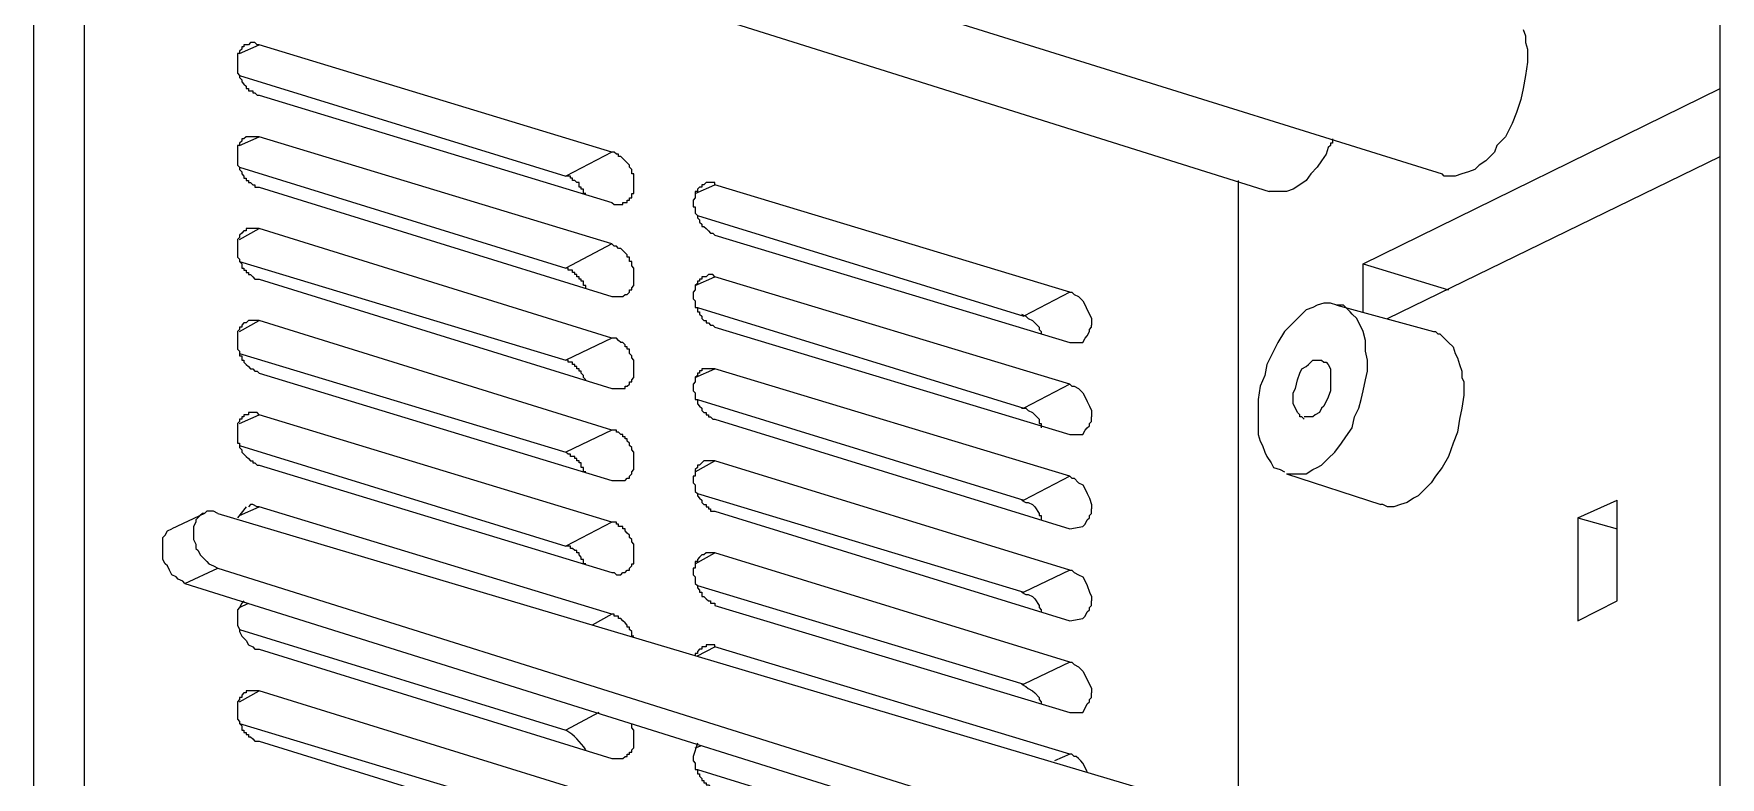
# Model space of a CAD drawing. Header units: millimetres. Extents: x 2689 to 2999, y 977 to 1485.
# Drawn here: x 2688.6 to 2755.8, y 1084.3 to 1113.9 of the extents above; entities that cross this region are included whole.
import ezdxf

# ---------------------------------------------------------------- set-up
doc = ezdxf.new("R2010")
doc.units = ezdxf.units.MM
doc.layers.add('PDF_几何图形', color=7, linetype='Continuous')

msp = doc.modelspace()

# ---------------------------------------------------------------- linework, layer by layer
at = {"layer": 'PDF_几何图形', "lineweight": -3}
for points in [[(2755.757, 1036.651), (2755.757, 1157.082)], [(2688.56, 1002.092), (2688.56, 1125.665)], [(2690.567, 1125.142), (2690.567, 1004.623)], [(2693.359, 1121.564), (2737.779, 1107.601)], [(2700.166, 1122.175), (2744.674, 1108.299)], [(2697.548, 1113.448), (2697.461, 1113.448), (2697.374, 1113.535), (2697.286, 1113.535), (2697.199, 1113.535), (2697.112, 1113.448), (2697.025, 1113.448), (2696.937, 1113.448), (2696.937, 1113.36), (2696.85, 1113.36), (2696.85, 1113.273), (2696.763, 1113.186), (2696.763, 1113.099), (2696.676, 1113.099), (2696.676, 1113.011), (2696.676, 1112.924), (2696.676, 1112.837), (2696.676, 1112.749), (2696.676, 1112.662), (2696.676, 1112.575), (2696.676, 1112.488), (2696.676, 1112.4), (2696.676, 1112.313), (2696.763, 1112.226), (2696.763, 1112.139), (2696.85, 1112.051), (2696.85, 1111.964), (2696.937, 1111.877), (2697.025, 1111.79), (2697.025, 1111.702), (2697.112, 1111.702), (2697.112, 1111.615), (2697.199, 1111.615), (2697.286, 1111.615), (2697.286, 1111.528), (2697.374, 1111.528), (2697.461, 1111.44), (2697.548, 1111.44)], [(2747.903, 1114.058), (2747.99, 1113.797), (2747.99, 1113.535), (2748.077, 1113.273), (2748.077, 1112.749), (2747.99, 1112.226), (2747.903, 1111.702), (2747.815, 1111.266), (2747.641, 1110.742), (2747.466, 1110.306), (2747.204, 1109.782), (2746.855, 1109.433), (2746.768, 1109.171), (2746.594, 1108.997), (2746.419, 1108.822), (2746.157, 1108.648), (2745.983, 1108.473), (2745.721, 1108.386)], [(2696.763, 1113.099), (2697.548, 1113.448)], [(2711.599, 1109.171), (2697.548, 1113.448)], [(2696.763, 1112.226), (2709.766, 1108.211)], [(2741.532, 1104.721), (2755.757, 1111.702)], [(2697.548, 1111.44), (2711.599, 1107.164)], [(2697.548, 1109.782), (2697.461, 1109.782), (2697.374, 1109.782), (2697.286, 1109.782), (2697.199, 1109.782), (2697.112, 1109.782), (2697.025, 1109.782), (2696.937, 1109.695), (2696.85, 1109.695), (2696.85, 1109.608), (2696.763, 1109.52), (2696.763, 1109.433), (2696.676, 1109.433), (2696.676, 1109.346), (2696.676, 1109.259), (2696.676, 1109.171), (2696.676, 1109.084), (2696.676, 1108.997), (2696.676, 1108.91), (2696.676, 1108.822), (2696.676, 1108.735), (2696.676, 1108.648), (2696.763, 1108.561), (2696.763, 1108.473), (2696.85, 1108.386), (2696.85, 1108.299), (2696.937, 1108.211), (2696.937, 1108.124), (2697.025, 1108.124), (2697.025, 1108.037), (2697.112, 1108.037), (2697.112, 1107.95), (2697.199, 1107.95), (2697.286, 1107.862), (2697.374, 1107.862), (2697.374, 1107.775), (2697.461, 1107.775), (2697.548, 1107.775)], [(2696.763, 1109.433), (2697.548, 1109.782)], [(2711.599, 1105.506), (2697.548, 1109.782)], [(2740.31, 1109.695), (2740.31, 1109.608), (2740.31, 1109.521), (2740.223, 1109.521), (2740.223, 1109.433), (2740.136, 1109.346), (2740.048, 1109.084), (2739.874, 1108.822), (2739.699, 1108.561), (2739.437, 1108.299), (2739.263, 1108.037), (2739.001, 1107.862), (2738.739, 1107.688)], [(2711.599, 1109.171), (2709.766, 1108.211)], [(2711.599, 1107.164), (2711.686, 1107.077), (2711.773, 1107.077), (2711.86, 1107.077), (2711.948, 1107.077), (2712.035, 1107.077), (2712.035, 1107.164), (2712.122, 1107.164), (2712.209, 1107.164), (2712.209, 1107.252), (2712.297, 1107.252), (2712.297, 1107.339), (2712.384, 1107.339), (2712.384, 1107.426), (2712.384, 1107.513), (2712.471, 1107.513), (2712.471, 1107.601), (2712.471, 1107.688), (2712.471, 1107.775), (2712.471, 1107.862), (2712.471, 1107.95), (2712.471, 1108.037), (2712.471, 1108.124), (2712.471, 1108.211), (2712.471, 1108.299), (2712.384, 1108.299), (2712.384, 1108.386), (2712.384, 1108.473), (2712.297, 1108.561), (2712.297, 1108.648), (2712.209, 1108.735), (2712.122, 1108.822), (2712.035, 1108.91), (2711.948, 1108.997), (2711.86, 1108.997), (2711.86, 1109.084), (2711.773, 1109.084), (2711.686, 1109.171), (2711.599, 1109.171)], [(2742.492, 1102.539), (2755.757, 1108.997)], [(2696.763, 1108.561), (2709.766, 1104.546)], [(2710.551, 1107.513), (2710.464, 1107.513), (2710.464, 1107.601), (2710.464, 1107.688), (2710.377, 1107.688), (2710.377, 1107.775), (2710.29, 1107.775), (2710.29, 1107.862), (2710.29, 1107.95), (2710.202, 1107.95), (2710.115, 1108.037), (2710.028, 1108.037), (2710.028, 1108.124), (2709.941, 1108.124), (2709.941, 1108.211), (2709.853, 1108.211), (2709.766, 1108.211)], [(2745.721, 1108.386), (2745.459, 1108.299), (2745.197, 1108.211), (2745.023, 1108.211), (2744.935, 1108.211), (2744.761, 1108.211), (2744.674, 1108.299)], [(2697.548, 1107.775), (2711.599, 1103.412)], [(2715.7, 1107.862), (2715.7, 1107.95), (2715.613, 1107.95), (2715.526, 1107.95), (2715.438, 1107.95), (2715.351, 1107.95), (2715.264, 1107.862), (2715.177, 1107.862), (2715.177, 1107.775), (2715.089, 1107.775), (2715.002, 1107.688), (2715.002, 1107.601), (2714.915, 1107.601), (2714.915, 1107.513), (2714.915, 1107.426), (2714.915, 1107.339), (2714.828, 1107.251), (2714.828, 1107.164), (2714.828, 1107.077), (2714.828, 1106.99), (2714.915, 1106.99), (2714.915, 1106.902), (2714.915, 1106.815), (2714.915, 1106.728), (2715.002, 1106.641), (2715.002, 1106.553), (2715.089, 1106.466), (2715.089, 1106.379), (2715.177, 1106.292), (2715.177, 1106.204), (2715.264, 1106.204), (2715.351, 1106.117), (2715.438, 1106.03), (2715.526, 1105.942), (2715.613, 1105.942), (2715.7, 1105.855)], [(2714.915, 1107.513), (2715.7, 1107.862)], [(2729.838, 1103.586), (2715.7, 1107.862)], [(2736.558, 1082.729), (2736.558, 1108.037)], [(2738.739, 1107.688), (2738.478, 1107.601), (2738.303, 1107.601), (2738.041, 1107.601), (2737.779, 1107.601)], [(2697.548, 1106.117), (2697.461, 1106.117), (2697.374, 1106.117), (2697.286, 1106.117), (2697.199, 1106.117), (2697.112, 1106.117), (2697.025, 1106.117), (2697.025, 1106.03), (2696.937, 1106.03), (2696.85, 1105.942), (2696.763, 1105.855), (2696.763, 1105.768), (2696.676, 1105.681), (2696.676, 1105.593), (2696.676, 1105.506), (2696.676, 1105.419), (2696.676, 1105.332), (2696.676, 1105.244), (2696.676, 1105.157), (2696.676, 1105.07), (2696.676, 1104.983), (2696.763, 1104.895), (2696.763, 1104.808), (2696.85, 1104.721), (2696.85, 1104.633), (2696.85, 1104.546), (2696.937, 1104.546), (2696.937, 1104.459), (2697.025, 1104.459), (2697.025, 1104.372), (2697.112, 1104.372), (2697.112, 1104.284), (2697.199, 1104.284), (2697.286, 1104.197), (2697.374, 1104.11), (2697.461, 1104.11), (2697.548, 1104.11)], [(2696.763, 1105.681), (2697.548, 1106.117)], [(2711.599, 1101.754), (2697.548, 1106.117)], [(2715.002, 1106.641), (2728.005, 1102.626)], [(2711.599, 1105.506), (2709.766, 1104.546)], [(2711.599, 1103.412), (2711.686, 1103.412), (2711.773, 1103.412), (2711.86, 1103.412), (2711.948, 1103.412), (2712.035, 1103.412), (2712.122, 1103.499), (2712.209, 1103.499), (2712.297, 1103.586), (2712.297, 1103.673), (2712.384, 1103.673), (2712.384, 1103.761), (2712.471, 1103.848), (2712.471, 1103.935), (2712.471, 1104.023), (2712.471, 1104.11), (2712.471, 1104.197), (2712.471, 1104.284), (2712.471, 1104.372), (2712.471, 1104.459), (2712.471, 1104.546), (2712.384, 1104.633), (2712.384, 1104.721), (2712.384, 1104.808), (2712.297, 1104.808), (2712.297, 1104.895), (2712.297, 1104.983), (2712.209, 1104.983), (2712.209, 1105.07), (2712.122, 1105.157), (2712.035, 1105.244), (2711.948, 1105.332), (2711.86, 1105.332), (2711.773, 1105.419), (2711.686, 1105.419), (2711.599, 1105.506)], [(2715.7, 1105.855), (2729.838, 1101.579)], [(2696.763, 1104.808), (2709.766, 1100.881)], [(2697.548, 1104.11), (2711.599, 1099.746)], [(2710.551, 1103.761), (2710.551, 1103.848), (2710.464, 1103.848), (2710.464, 1103.935), (2710.464, 1104.023), (2710.377, 1104.023), (2710.377, 1104.11), (2710.29, 1104.11), (2710.29, 1104.197), (2710.202, 1104.197), (2710.202, 1104.284), (2710.115, 1104.284), (2710.115, 1104.372), (2710.028, 1104.372), (2710.028, 1104.459), (2709.941, 1104.459), (2709.853, 1104.459), (2709.853, 1104.546), (2709.766, 1104.546)], [(2715.7, 1104.197), (2715.613, 1104.284), (2715.526, 1104.284), (2715.438, 1104.284), (2715.351, 1104.197), (2715.264, 1104.197), (2715.177, 1104.197), (2715.177, 1104.11), (2715.089, 1104.11), (2715.089, 1104.023), (2715.002, 1104.023), (2715.002, 1103.935), (2714.915, 1103.848), (2714.915, 1103.761), (2714.915, 1103.673), (2714.828, 1103.586), (2714.828, 1103.499), (2714.828, 1103.412), (2714.828, 1103.324), (2714.915, 1103.237), (2714.915, 1103.15), (2714.915, 1103.063), (2714.915, 1102.975), (2715.002, 1102.975), (2715.002, 1102.888), (2715.002, 1102.801), (2715.089, 1102.801), (2715.089, 1102.713), (2715.177, 1102.626), (2715.177, 1102.539), (2715.264, 1102.452), (2715.351, 1102.452), (2715.351, 1102.364), (2715.438, 1102.364), (2715.526, 1102.277), (2715.613, 1102.277), (2715.7, 1102.19)], [(2714.915, 1103.848), (2715.7, 1104.197)], [(2729.838, 1099.921), (2715.7, 1104.197)], [(2741.532, 1104.721), (2744.935, 1103.673)], [(2741.532, 1102.801), (2741.532, 1104.721)], [(2729.838, 1103.586), (2728.005, 1102.626)], [(2729.838, 1103.586), (2729.925, 1103.586), (2730.012, 1103.499), (2730.187, 1103.412), (2730.361, 1103.237), (2730.449, 1103.063), (2730.536, 1102.888), (2730.623, 1102.713), (2730.711, 1102.539), (2730.711, 1102.277)], [(2715.002, 1102.975), (2728.005, 1098.961)], [(2727.918, 1102.714), (2728.092, 1102.626), (2728.18, 1102.539), (2728.354, 1102.452), (2728.442, 1102.364), (2728.616, 1102.19), (2728.616, 1102.103), (2728.703, 1102.015), (2728.703, 1101.928)], [(2739.525, 1102.975), (2739.263, 1102.888), (2739.088, 1102.713), (2738.914, 1102.539), (2738.739, 1102.364), (2738.565, 1102.19), (2738.39, 1102.015), (2738.128, 1101.579), (2737.954, 1101.23), (2737.692, 1100.706), (2737.605, 1100.27), (2737.43, 1099.834), (2737.343, 1099.31), (2737.343, 1098.874), (2737.343, 1098.35), (2737.343, 1098.176), (2737.343, 1097.914), (2737.43, 1097.652), (2737.518, 1097.477), (2737.605, 1097.216), (2737.692, 1097.041), (2737.867, 1096.779), (2737.954, 1096.605), (2738.216, 1096.517), (2738.39, 1096.43)], [(2740.485, 1103.063), (2740.223, 1103.15), (2739.961, 1103.15), (2739.699, 1103.063), (2739.525, 1102.975)], [(2739.525, 1096.517), (2739.699, 1096.605), (2739.874, 1096.692), (2740.136, 1096.954), (2740.397, 1097.216), (2740.659, 1097.565), (2740.834, 1097.826), (2741.096, 1098.175), (2741.183, 1098.612), (2741.357, 1098.961), (2741.445, 1099.31), (2741.532, 1099.659), (2741.619, 1100.095), (2741.706, 1100.444), (2741.706, 1100.881), (2741.619, 1101.23), (2741.619, 1101.666), (2741.532, 1102.015), (2741.445, 1102.19), (2741.357, 1102.364), (2741.27, 1102.539), (2741.096, 1102.713), (2741.008, 1102.801), (2740.834, 1102.975), (2740.747, 1103.063), (2740.659, 1103.063), (2740.572, 1103.063), (2740.485, 1103.063)], [(2740.485, 1103.063), (2744.325, 1102.015)], [(2697.548, 1102.452), (2697.461, 1102.452), (2697.374, 1102.452), (2697.286, 1102.452), (2697.199, 1102.452), (2697.112, 1102.452), (2697.025, 1102.364), (2696.937, 1102.364), (2696.85, 1102.277), (2696.85, 1102.19), (2696.763, 1102.19), (2696.763, 1102.103), (2696.676, 1102.015), (2696.676, 1101.928), (2696.676, 1101.841), (2696.676, 1101.754), (2696.676, 1101.666), (2696.676, 1101.579), (2696.676, 1101.492), (2696.676, 1101.404), (2696.676, 1101.317), (2696.763, 1101.23), (2696.763, 1101.143), (2696.763, 1101.055), (2696.85, 1101.055), (2696.85, 1100.968), (2696.85, 1100.881), (2696.937, 1100.881), (2696.937, 1100.794), (2697.025, 1100.706), (2697.112, 1100.619), (2697.199, 1100.532), (2697.286, 1100.532), (2697.374, 1100.444), (2697.461, 1100.444), (2697.548, 1100.357)], [(2696.763, 1102.015), (2697.548, 1102.452)], [(2711.599, 1098.088), (2697.548, 1102.452)], [(2715.7, 1102.19), (2729.838, 1097.914)], [(2730.361, 1101.579), (2730.449, 1101.754), (2730.536, 1101.841), (2730.623, 1102.015), (2730.623, 1102.103), (2730.711, 1102.19), (2730.711, 1102.277)], [(2711.599, 1101.754), (2709.766, 1100.881)], [(2711.599, 1099.746), (2711.686, 1099.746), (2711.773, 1099.746), (2711.86, 1099.746), (2711.948, 1099.746), (2712.035, 1099.746), (2712.122, 1099.746), (2712.122, 1099.834), (2712.209, 1099.834), (2712.297, 1099.921), (2712.297, 1100.008), (2712.384, 1100.008), (2712.384, 1100.095), (2712.471, 1100.183), (2712.471, 1100.27), (2712.471, 1100.357), (2712.471, 1100.445), (2712.471, 1100.532), (2712.471, 1100.619), (2712.471, 1100.706), (2712.471, 1100.794), (2712.471, 1100.881), (2712.384, 1100.968), (2712.384, 1101.055), (2712.297, 1101.143), (2712.297, 1101.23), (2712.297, 1101.317), (2712.209, 1101.317), (2712.209, 1101.404), (2712.122, 1101.404), (2712.122, 1101.492), (2712.035, 1101.579), (2711.948, 1101.579), (2711.86, 1101.666), (2711.773, 1101.754), (2711.686, 1101.754), (2711.599, 1101.754)], [(2729.838, 1101.579), (2730.361, 1101.579)], [(2744.325, 1102.015), (2744.412, 1102.015), (2744.499, 1101.928), (2744.586, 1101.928), (2744.761, 1101.754), (2744.935, 1101.579), (2745.11, 1101.404), (2745.197, 1101.143), (2745.285, 1100.968), (2745.372, 1100.706), (2745.459, 1100.444), (2745.459, 1100.183), (2745.546, 1100.008), (2745.546, 1099.485), (2745.459, 1098.961), (2745.372, 1098.525), (2745.285, 1098.001), (2745.11, 1097.565), (2744.935, 1097.041), (2744.674, 1096.605), (2744.412, 1096.256), (2744.237, 1095.994), (2744.063, 1095.819), (2743.888, 1095.645), (2743.714, 1095.47), (2743.539, 1095.383), (2743.277, 1095.208)], [(2696.763, 1101.143), (2709.766, 1097.216)], [(2710.551, 1100.095), (2710.464, 1100.183), (2710.464, 1100.27), (2710.377, 1100.357), (2710.377, 1100.444), (2710.29, 1100.444), (2710.29, 1100.532), (2710.202, 1100.532), (2710.202, 1100.619), (2710.115, 1100.619), (2710.115, 1100.706), (2710.028, 1100.706), (2710.028, 1100.794), (2709.941, 1100.794), (2709.853, 1100.794), (2709.853, 1100.881), (2709.766, 1100.881)], [(2739.176, 1098.525), (2739.088, 1098.612), (2739.001, 1098.612), (2739.001, 1098.699), (2738.914, 1098.786), (2738.827, 1098.961), (2738.739, 1099.135), (2738.739, 1099.223), (2738.739, 1099.397), (2738.739, 1099.572), (2738.827, 1099.746), (2738.914, 1100.095), (2739.001, 1100.357), (2739.088, 1100.532), (2739.263, 1100.619), (2739.35, 1100.706), (2739.525, 1100.881)], [(2739.787, 1100.881), (2739.874, 1100.881), (2739.961, 1100.794), (2740.048, 1100.794), (2740.136, 1100.706), (2740.223, 1100.532), (2740.223, 1100.357), (2740.223, 1100.183), (2740.223, 1100.008), (2740.223, 1099.834), (2740.223, 1099.659), (2740.136, 1099.397), (2739.961, 1099.048), (2739.874, 1098.961), (2739.787, 1098.786), (2739.612, 1098.699), (2739.525, 1098.612)], [(2739.525, 1100.881), (2739.874, 1100.881)], [(2697.548, 1100.357), (2711.599, 1096.081)], [(2715.7, 1100.532), (2715.613, 1100.532), (2715.526, 1100.532), (2715.438, 1100.532), (2715.351, 1100.532), (2715.264, 1100.532), (2715.177, 1100.532), (2715.177, 1100.445), (2715.089, 1100.445), (2715.089, 1100.357), (2715.002, 1100.357), (2715.002, 1100.27), (2714.915, 1100.183), (2714.915, 1100.095), (2714.915, 1100.008), (2714.828, 1099.921), (2714.828, 1099.834), (2714.828, 1099.746), (2714.828, 1099.659), (2714.915, 1099.572), (2714.915, 1099.485), (2714.915, 1099.397), (2714.915, 1099.31), (2715.002, 1099.31), (2715.002, 1099.223), (2715.002, 1099.135), (2715.089, 1099.048), (2715.177, 1098.961), (2715.177, 1098.874), (2715.264, 1098.786), (2715.351, 1098.786), (2715.351, 1098.699), (2715.438, 1098.699), (2715.438, 1098.612), (2715.526, 1098.612), (2715.613, 1098.525), (2715.7, 1098.525)], [(2714.915, 1100.183), (2715.7, 1100.532)], [(2729.838, 1096.256), (2715.7, 1100.532)], [(2729.838, 1099.921), (2728.005, 1098.961)], [(2729.838, 1099.921), (2729.925, 1099.834), (2730.012, 1099.834), (2730.187, 1099.746), (2730.361, 1099.572), (2730.449, 1099.397), (2730.536, 1099.223), (2730.623, 1099.048), (2730.711, 1098.874), (2730.711, 1098.612)], [(2697.548, 1098.699), (2697.461, 1098.786), (2697.374, 1098.786), (2697.286, 1098.786), (2697.199, 1098.786), (2697.112, 1098.786), (2697.112, 1098.699), (2697.025, 1098.699), (2696.937, 1098.699), (2696.937, 1098.612), (2696.85, 1098.612), (2696.85, 1098.525), (2696.763, 1098.525), (2696.763, 1098.437), (2696.676, 1098.35), (2696.676, 1098.263), (2696.676, 1098.175), (2696.676, 1098.088), (2696.676, 1098.001), (2696.676, 1097.914), (2696.676, 1097.826), (2696.676, 1097.739), (2696.676, 1097.652), (2696.676, 1097.565), (2696.763, 1097.565), (2696.763, 1097.477), (2696.763, 1097.39), (2696.85, 1097.303), (2696.85, 1097.216), (2696.937, 1097.128), (2697.025, 1097.041), (2697.112, 1096.954), (2697.199, 1096.866), (2697.286, 1096.866), (2697.286, 1096.779), (2697.374, 1096.779), (2697.461, 1096.692), (2697.548, 1096.692)], [(2696.763, 1098.35), (2697.548, 1098.699)], [(2711.599, 1094.423), (2697.548, 1098.699)], [(2715.002, 1099.31), (2728.005, 1095.296)], [(2727.918, 1098.961), (2728.092, 1098.961), (2728.18, 1098.874), (2728.354, 1098.786), (2728.442, 1098.699), (2728.616, 1098.525), (2728.616, 1098.35), (2728.703, 1098.35), (2728.703, 1098.263), (2728.703, 1098.176)], [(2711.599, 1098.088), (2709.766, 1097.216)], [(2711.599, 1096.081), (2711.686, 1096.081), (2711.773, 1096.081), (2711.86, 1096.081), (2711.948, 1096.081), (2712.035, 1096.081), (2712.122, 1096.081), (2712.209, 1096.168), (2712.297, 1096.168), (2712.297, 1096.256), (2712.384, 1096.343), (2712.384, 1096.43), (2712.471, 1096.517), (2712.471, 1096.605), (2712.471, 1096.692), (2712.471, 1096.779), (2712.471, 1096.866), (2712.471, 1096.954), (2712.471, 1097.041), (2712.471, 1097.128), (2712.471, 1097.216), (2712.384, 1097.303), (2712.384, 1097.39), (2712.297, 1097.477), (2712.297, 1097.565), (2712.209, 1097.652), (2712.209, 1097.739), (2712.122, 1097.739), (2712.122, 1097.826), (2712.035, 1097.826), (2712.035, 1097.914), (2711.948, 1097.914), (2711.86, 1098.001), (2711.773, 1098.001), (2711.773, 1098.088), (2711.686, 1098.088), (2711.599, 1098.088)], [(2715.7, 1098.525), (2729.838, 1094.161)], [(2730.361, 1097.914), (2730.449, 1098.088), (2730.536, 1098.175), (2730.623, 1098.263), (2730.623, 1098.35), (2730.711, 1098.437), (2730.711, 1098.525), (2730.711, 1098.612)], [(2739.525, 1098.612), (2739.176, 1098.612)], [(2696.763, 1097.477), (2709.766, 1093.463)], [(2729.838, 1097.914), (2730.361, 1097.914)], [(2697.548, 1096.692), (2711.599, 1092.416)], [(2710.551, 1096.43), (2710.464, 1096.43), (2710.464, 1096.517), (2710.464, 1096.605), (2710.377, 1096.605), (2710.377, 1096.692), (2710.377, 1096.779), (2710.29, 1096.779), (2710.29, 1096.866), (2710.202, 1096.866), (2710.202, 1096.954), (2710.115, 1096.954), (2710.115, 1097.041), (2710.028, 1097.041), (2709.941, 1097.041), (2709.941, 1097.128), (2709.853, 1097.128), (2709.766, 1097.216)], [(2715.7, 1096.866), (2715.613, 1096.866), (2715.526, 1096.866), (2715.438, 1096.866), (2715.351, 1096.866), (2715.264, 1096.866), (2715.177, 1096.779), (2715.089, 1096.692), (2715.002, 1096.692), (2715.002, 1096.605), (2714.915, 1096.517), (2714.915, 1096.43), (2714.915, 1096.343), (2714.915, 1096.256), (2714.828, 1096.256), (2714.828, 1096.168), (2714.828, 1096.081), (2714.828, 1095.994), (2714.915, 1095.907), (2714.915, 1095.819), (2714.915, 1095.732), (2714.915, 1095.645), (2715.002, 1095.557), (2715.002, 1095.47), (2715.089, 1095.383), (2715.177, 1095.296), (2715.177, 1095.208), (2715.264, 1095.121), (2715.351, 1095.121), (2715.351, 1095.034), (2715.438, 1095.034), (2715.438, 1094.947), (2715.526, 1094.947), (2715.526, 1094.859), (2715.613, 1094.859), (2715.7, 1094.859)], [(2714.915, 1096.43), (2715.7, 1096.866)], [(2729.838, 1092.503), (2715.7, 1096.866)], [(2729.838, 1096.256), (2728.005, 1095.296)], [(2729.838, 1096.256), (2729.925, 1096.168), (2730.012, 1096.168), (2730.187, 1095.994), (2730.361, 1095.907), (2730.449, 1095.732), (2730.536, 1095.557), (2730.623, 1095.383), (2730.711, 1095.121), (2730.711, 1094.947)], [(2738.478, 1096.343), (2738.565, 1096.343), (2738.739, 1096.343), (2738.827, 1096.343), (2739.001, 1096.343), (2739.263, 1096.343), (2739.525, 1096.517)], [(2738.478, 1096.343), (2742.23, 1095.121)], [(2715.002, 1095.557), (2728.005, 1091.63)], [(2695.367, 1094.772), (2694.058, 1094.161)], [(2695.367, 1094.772), (2695.279, 1094.772), (2695.192, 1094.685), (2695.017, 1094.51), (2695.017, 1094.423), (2694.93, 1094.248), (2694.93, 1094.074), (2694.93, 1093.899), (2694.93, 1093.725), (2695.017, 1093.55), (2695.017, 1093.376), (2695.105, 1093.288), (2695.192, 1093.114), (2695.279, 1093.027), (2695.454, 1092.852), (2695.541, 1092.765), (2695.716, 1092.678), (2695.89, 1092.59)], [(2695.89, 1094.772), (2695.716, 1094.859), (2695.628, 1094.859), (2695.454, 1094.859), (2695.367, 1094.772)], [(2695.89, 1094.772), (2737.779, 1082.293)], [(2697.025, 1095.034), (2696.676, 1094.597)], [(2696.763, 1094.685), (2697.548, 1095.034)], [(2697.548, 1095.034), (2697.461, 1095.034), (2697.286, 1095.121), (2697.199, 1095.121), (2697.112, 1095.034)], [(2711.599, 1090.758), (2697.548, 1095.034)], [(2715.7, 1094.859), (2729.838, 1090.496)], [(2727.918, 1095.296), (2728.092, 1095.208), (2728.18, 1095.208), (2728.354, 1095.121), (2728.442, 1095.034), (2728.616, 1094.772), (2728.616, 1094.685), (2728.703, 1094.685), (2728.703, 1094.597), (2728.703, 1094.51)], [(2730.361, 1094.248), (2730.449, 1094.336), (2730.536, 1094.51), (2730.623, 1094.597), (2730.623, 1094.685), (2730.711, 1094.772), (2730.711, 1094.859), (2730.711, 1094.947)], [(2743.277, 1095.208), (2743.016, 1095.121), (2742.754, 1095.034), (2742.579, 1095.034), (2742.492, 1095.034), (2742.317, 1095.121), (2742.23, 1095.121)], [(2750.084, 1094.597), (2751.655, 1095.296)], [(2751.655, 1091.281), (2751.655, 1095.296)], [(2694.581, 1091.979), (2694.494, 1092.067), (2694.319, 1092.154), (2694.232, 1092.241), (2694.058, 1092.328), (2693.97, 1092.503), (2693.883, 1092.678), (2693.796, 1092.765), (2693.708, 1092.939), (2693.708, 1093.114), (2693.708, 1093.288), (2693.708, 1093.463), (2693.708, 1093.637), (2693.708, 1093.812), (2693.796, 1093.899), (2693.883, 1094.074), (2694.058, 1094.161)], [(2711.599, 1094.423), (2709.766, 1093.463)], [(2711.599, 1092.416), (2711.686, 1092.416), (2711.773, 1092.328), (2711.86, 1092.328), (2711.948, 1092.328), (2712.035, 1092.416), (2712.122, 1092.416), (2712.209, 1092.503), (2712.297, 1092.503), (2712.297, 1092.59), (2712.384, 1092.678), (2712.384, 1092.765), (2712.471, 1092.765), (2712.471, 1092.852), (2712.471, 1092.939), (2712.471, 1093.027), (2712.471, 1093.114), (2712.471, 1093.201), (2712.471, 1093.288), (2712.471, 1093.376), (2712.471, 1093.463), (2712.471, 1093.55), (2712.384, 1093.638), (2712.384, 1093.725), (2712.297, 1093.812), (2712.297, 1093.899), (2712.209, 1093.987), (2712.122, 1094.074), (2712.122, 1094.161), (2712.035, 1094.161), (2712.035, 1094.248), (2711.948, 1094.248), (2711.86, 1094.248), (2711.86, 1094.336), (2711.773, 1094.336), (2711.773, 1094.423), (2711.686, 1094.423), (2711.599, 1094.423)], [(2729.838, 1094.161), (2730.361, 1094.248)], [(2750.084, 1094.597), (2751.655, 1094.161)], [(2750.084, 1094.597), (2750.084, 1090.496)], [(2710.551, 1092.765), (2710.464, 1092.765), (2710.464, 1092.852), (2710.464, 1092.939), (2710.377, 1092.939), (2710.377, 1093.027), (2710.29, 1093.114), (2710.29, 1093.201), (2710.202, 1093.201), (2710.202, 1093.288), (2710.115, 1093.288), (2710.028, 1093.376), (2709.941, 1093.376), (2709.941, 1093.463), (2709.853, 1093.463), (2709.766, 1093.463)], [(2715.7, 1093.201), (2715.613, 1093.201), (2715.526, 1093.201), (2715.438, 1093.201), (2715.351, 1093.201), (2715.264, 1093.114), (2715.177, 1093.114), (2715.089, 1093.027), (2715.002, 1092.939), (2715.002, 1092.852), (2714.915, 1092.852), (2714.915, 1092.765), (2714.915, 1092.678), (2714.915, 1092.59), (2714.828, 1092.59), (2714.828, 1092.503), (2714.828, 1092.416), (2714.828, 1092.328), (2714.915, 1092.241), (2714.915, 1092.154), (2714.915, 1092.067), (2714.915, 1091.979), (2715.002, 1091.892), (2715.002, 1091.805), (2715.089, 1091.718), (2715.089, 1091.63), (2715.177, 1091.63), (2715.177, 1091.543), (2715.177, 1091.456), (2715.264, 1091.456), (2715.351, 1091.369), (2715.438, 1091.281), (2715.526, 1091.281), (2715.526, 1091.194), (2715.613, 1091.194), (2715.7, 1091.194), (2715.7, 1091.107)], [(2714.915, 1092.765), (2715.7, 1093.201)], [(2729.838, 1088.838), (2715.7, 1093.201)], [(2694.581, 1091.979), (2695.89, 1092.59)], [(2694.581, 1091.979), (2736.558, 1078.802)], [(2695.89, 1092.59), (2737.779, 1079.413)], [(2729.838, 1092.503), (2728.005, 1091.63)], [(2729.838, 1092.503), (2729.925, 1092.503), (2730.012, 1092.416), (2730.187, 1092.328), (2730.361, 1092.241), (2730.449, 1092.067), (2730.536, 1091.892), (2730.623, 1091.63), (2730.711, 1091.456), (2730.711, 1091.281)], [(2715.002, 1091.892), (2728.005, 1087.965)], [(2727.918, 1091.63), (2728.092, 1091.543), (2728.18, 1091.543), (2728.354, 1091.456), (2728.442, 1091.369), (2728.616, 1091.107), (2728.616, 1091.019), (2728.703, 1090.932), (2728.703, 1090.845)], [(2696.937, 1091.281), (2696.85, 1091.194), (2696.763, 1091.019), (2696.676, 1090.932), (2696.676, 1090.758), (2696.676, 1090.583), (2696.676, 1090.409), (2696.676, 1090.321), (2696.763, 1090.147), (2696.763, 1090.059), (2696.85, 1089.885), (2696.937, 1089.798), (2697.025, 1089.71), (2697.112, 1089.536), (2697.286, 1089.449), (2697.374, 1089.361), (2697.548, 1089.361)], [(2696.763, 1091.019), (2697.112, 1091.194)], [(2711.599, 1090.758), (2710.813, 1090.321)], [(2712.471, 1089.885), (2712.384, 1089.885), (2712.384, 1089.972), (2712.384, 1090.059), (2712.297, 1090.147), (2712.297, 1090.234), (2712.209, 1090.234), (2712.209, 1090.321), (2712.122, 1090.409), (2712.035, 1090.496), (2711.948, 1090.583), (2711.86, 1090.583), (2711.86, 1090.67), (2711.773, 1090.67), (2711.686, 1090.67), (2711.686, 1090.758), (2711.599, 1090.758)], [(2715.7, 1091.107), (2729.838, 1086.831)], [(2730.361, 1090.583), (2730.449, 1090.67), (2730.536, 1090.845), (2730.623, 1090.932), (2730.623, 1091.019), (2730.711, 1091.107), (2730.711, 1091.194), (2730.711, 1091.281)], [(2750.084, 1090.496), (2751.655, 1091.281)], [(2696.763, 1090.147), (2709.766, 1086.132)], [(2729.838, 1090.496), (2730.361, 1090.583)], [(2697.548, 1089.361), (2711.599, 1084.998)], [(2715.7, 1089.449), (2715.7, 1089.536), (2715.613, 1089.536), (2715.526, 1089.536), (2715.438, 1089.536), (2715.351, 1089.536), (2715.351, 1089.449), (2715.264, 1089.449), (2715.177, 1089.449), (2715.177, 1089.361), (2715.089, 1089.361), (2715.002, 1089.274), (2715.002, 1089.187), (2714.915, 1089.187), (2714.915, 1089.1)], [(2715.002, 1089.1), (2715.7, 1089.449)], [(2729.838, 1085.172), (2715.7, 1089.449)], [(2729.838, 1088.838), (2728.005, 1087.965)], [(2729.838, 1088.838), (2729.925, 1088.838), (2730.012, 1088.75), (2730.187, 1088.663), (2730.361, 1088.489), (2730.449, 1088.314), (2730.536, 1088.14), (2730.623, 1087.965), (2730.711, 1087.79), (2730.711, 1087.616)], [(2727.918, 1087.965), (2728.092, 1087.878), (2728.18, 1087.79), (2728.354, 1087.703), (2728.442, 1087.616), (2728.616, 1087.441), (2728.616, 1087.354), (2728.703, 1087.267), (2728.703, 1087.18)], [(2697.548, 1087.703), (2697.461, 1087.703), (2697.374, 1087.703), (2697.286, 1087.703), (2697.199, 1087.703), (2697.112, 1087.703), (2697.025, 1087.703), (2697.025, 1087.616), (2696.937, 1087.616), (2696.85, 1087.529), (2696.85, 1087.441), (2696.763, 1087.441), (2696.763, 1087.354), (2696.676, 1087.267), (2696.676, 1087.18), (2696.676, 1087.092), (2696.676, 1087.005), (2696.676, 1086.918), (2696.676, 1086.831), (2696.676, 1086.743), (2696.676, 1086.656), (2696.676, 1086.569), (2696.763, 1086.481), (2696.763, 1086.394), (2696.85, 1086.307), (2696.85, 1086.22), (2696.85, 1086.132), (2696.937, 1086.132), (2696.937, 1086.045), (2697.025, 1086.045), (2697.025, 1085.958), (2697.112, 1085.958), (2697.112, 1085.871), (2697.199, 1085.871), (2697.286, 1085.783), (2697.374, 1085.696), (2697.461, 1085.696), (2697.548, 1085.696)], [(2696.763, 1087.267), (2697.548, 1087.703)], [(2711.599, 1083.34), (2697.548, 1087.703)], [(2730.361, 1086.831), (2730.449, 1087.005), (2730.536, 1087.18), (2730.623, 1087.267), (2730.623, 1087.354), (2730.711, 1087.441), (2730.711, 1087.529), (2730.711, 1087.616)], [(2711.075, 1086.831), (2709.766, 1086.132)], [(2729.838, 1086.831), (2730.361, 1086.831)], [(2696.763, 1086.394), (2709.766, 1082.467)], [(2712.471, 1085.783), (2712.471, 1085.871), (2712.471, 1085.958), (2712.471, 1086.132), (2712.384, 1086.22), (2712.384, 1086.307), (2712.384, 1086.394)], [(2697.548, 1085.696), (2711.599, 1081.333)], [(2711.599, 1084.998), (2711.686, 1084.998), (2711.773, 1084.998), (2711.86, 1084.998), (2711.948, 1084.998), (2712.035, 1084.998), (2712.122, 1085.085), (2712.209, 1085.085), (2712.209, 1085.172), (2712.297, 1085.172), (2712.297, 1085.26), (2712.384, 1085.26), (2712.384, 1085.347), (2712.471, 1085.434), (2712.471, 1085.521), (2712.471, 1085.609), (2712.471, 1085.696), (2712.471, 1085.783)], [(2715.002, 1085.609), (2714.828, 1085.085)], [(2714.915, 1085.434), (2715.177, 1085.521)], [(2714.828, 1085.085), (2714.828, 1084.998), (2714.828, 1084.911), (2714.915, 1084.823), (2714.915, 1084.736), (2714.915, 1084.649), (2714.915, 1084.562), (2715.002, 1084.562), (2715.002, 1084.474), (2715.002, 1084.387), (2715.089, 1084.387), (2715.089, 1084.3), (2715.177, 1084.212), (2715.177, 1084.125), (2715.264, 1084.125), (2715.264, 1084.038), (2715.351, 1084.038), (2715.351, 1083.951), (2715.438, 1083.951), (2715.526, 1083.863), (2715.613, 1083.863), (2715.613, 1083.776), (2715.7, 1083.776)], [(2729.838, 1085.172), (2729.227, 1084.911)], [(2730.536, 1084.474), (2730.449, 1084.649), (2730.361, 1084.823), (2730.274, 1084.911), (2730.187, 1084.998), (2730.1, 1085.085), (2730.012, 1085.085), (2729.925, 1085.172), (2729.838, 1085.172)], [(2715.002, 1084.562), (2728.005, 1080.547)]]:
    msp.add_lwpolyline(points, dxfattribs=at)
msp.add_arc((2708.413, 1083.994), 2.53, 32.31962, 57.68038, dxfattribs=at)

doc.saveas('drawing.dxf')
